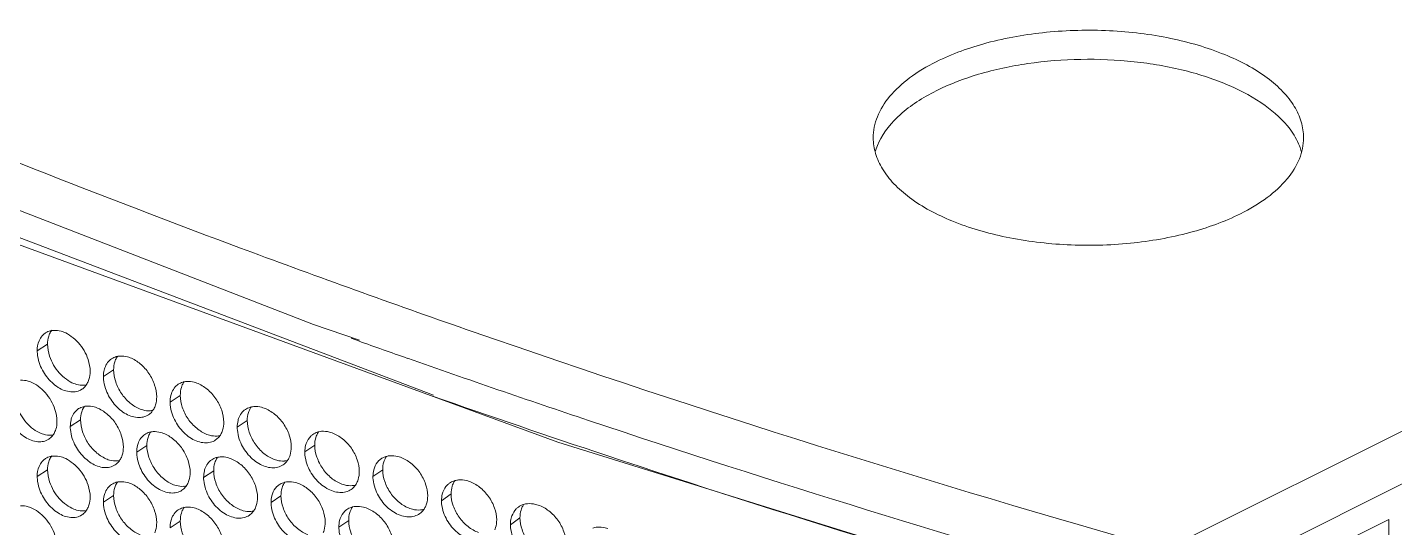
# Model space of a CAD drawing. Header units: millimetres. Extents: x 1177 to 4147, y 93 to 2194.
# Drawn here: x 2631.3 to 2717, y 1001 to 1032.4 of the extents above; entities that cross this region are included whole.
import ezdxf

# ---------------------------------------------------------------- set-up
doc = ezdxf.new("R2010")
doc.units = ezdxf.units.MM
doc.header["$LTSCALE"] = 0.1
doc.layers.get('0').update_dxf_attribs({"lineweight": 13})
doc.layers.add('标注', color=251, linetype='Continuous', lineweight=9)

# ---------------------------------------------------------------- blocks, each defined once
blk = doc.blocks.new('02')
for p, q in [((4511.86, 1055.8), (4553.79, 1039.51)), ((4510.65, 1053.71), (4564.54, 1033.19)), ((4575.65, 1029), (4526.52, 1047.02)), ((4553.79, 1039.51), (4557.91, 1038.11)), ((4557.16, 1038.3), (4557.83, 1038.06)), ((4630, 1019.37), (4662.02, 1035.38)), ((4632.12, 1015.71), (4664.14, 1031.73)), ((4627.35, 1012.91), (4575.65, 1029)), ((4632.12, 1013.12), (4650, 1022.06)), ((4650, 530.15), (4650, 1022.06))]:
    blk.add_line(p, q)
for centre, radius, start, end in [((4609.7, 1053.35), 5.87, 154.9057, 156.4968), ((4609.4, 1053.48), 5.54, 156.4548, 163.1821), ((4906.76, 2013.38), 1035.87, 250.31506, 250.57269)]:
    blk.add_arc(centre, radius, start, end)
for points, knots in [([(4464.26, 1081.96), (4470.9, 1078.69), (4498.43, 1065.61), (4526.65, 1054.02), (4548.28, 1045.99)], [0, 0, 0, 0, 0.242917, 1, 1, 1, 1]), ([(4642.38, 1056.24), (4642.38, 1056.72), (4642.23, 1057.71), (4641.58, 1059.12), (4640.53, 1060.45), (4638.54, 1062.17), (4635.17, 1063.92), (4630.37, 1065.31), (4624.98, 1065.96), (4619.44, 1065.83), (4614.2, 1064.92), (4610.96, 1063.77), (4609.52, 1063.05)], [0, 0, 0, 0, 0.038301, 0.078936, 0.123707, 0.173661, 0.289903, 0.425612, 0.573776, 0.725202, 0.870157, 1, 1, 1, 1]), ([(4641.17, 1057.01), (4640.55, 1057.83), (4638.85, 1059.37), (4635.62, 1061.1), (4631.65, 1062.39), (4627.17, 1063.16), (4622.45, 1063.36), (4617.77, 1062.99), (4613.42, 1062.07), (4610.73, 1061.06), (4609.52, 1060.45)], [0, 0, 0, 0, 0.091429, 0.200482, 0.325482, 0.462021, 0.604187, 0.745387, 0.879215, 1, 1, 1, 1]), ([(4609.52, 1063.05), (4608.68, 1062.63), (4607.17, 1061.74), (4605.34, 1060.08), (4604.16, 1058.23), (4603.88, 1056.88), (4603.88, 1056.24)], [0, 0, 0, 0, 0.302467, 0.565524, 0.793419, 1, 1, 1, 1]), ([(4609.52, 1060.45), (4608.92, 1060.15), (4607.79, 1059.51), (4605.93, 1058.11), (4604.83, 1056.79), (4604.39, 1055.84)], [0, 0, 0, 0, 0.288458, 0.551259, 1, 1, 1, 1]), ([(4642.19, 1054.99), (4642.14, 1055.17), (4641.9, 1055.88), (4641.51, 1056.55), (4641.17, 1057.01)], [0, 0, 0, 0, 0.239053, 1, 1, 1, 1]), ([(4603.88, 1056.24), (4603.88, 1055.77), (4604.03, 1054.78), (4604.68, 1053.37), (4605.73, 1052.04), (4607.72, 1050.32), (4611.09, 1048.56), (4615.89, 1047.18), (4621.28, 1046.53), (4626.82, 1046.66), (4632.06, 1047.57), (4635.3, 1048.72), (4636.74, 1049.44)], [0, 0, 0, 0, 0.038301, 0.078936, 0.123707, 0.173661, 0.289903, 0.425612, 0.573776, 0.725202, 0.870157, 1, 1, 1, 1]), ([(4636.74, 1049.44), (4637.58, 1049.86), (4639.09, 1050.75), (4640.92, 1052.41), (4642.1, 1054.25), (4642.38, 1055.61), (4642.38, 1056.24)], [0, 0, 0, 0, 0.302467, 0.565524, 0.793419, 1, 1, 1, 1]), ([(4548.28, 1045.99), (4554.86, 1043.55), (4581.82, 1033.86), (4609.18, 1025.28), (4630, 1019.37)], [0, 0, 0, 0, 0.244897, 1, 1, 1, 1]), ([(4562.22, 1036.5), (4567.6, 1034.6), (4589.53, 1027.07), (4611.7, 1020.24), (4628.52, 1015.47)], [0, 0, 0, 0, 0.245995, 1, 1, 1, 1]), ([(4564.45, 1033.12), (4569.6, 1031.31), (4590.6, 1024.14), (4611.83, 1017.62), (4627.92, 1013.04)], [0, 0, 0, 0, 0.246202, 1, 1, 1, 1])]:
    blk.add_open_spline(points, degree=3, knots=knots)
at = {"layer": '标注'}
for p, q in [((4530.01, 1037.76), (4529.08, 1037.17)), ((4535.92, 1035.46), (4535, 1034.86)), ((4541.88, 1033.18), (4540.97, 1032.58)), ((4532.96, 1030.98), (4532.04, 1030.39)), ((4547.87, 1030.93), (4546.98, 1030.33)), ((4538.89, 1028.69), (4537.98, 1028.1)), ((4553.91, 1028.71), (4553.03, 1028.11)), ((4530.01, 1026.51), (4529.08, 1025.92)), ((4544.87, 1026.43), (4543.97, 1025.83)), ((4559.99, 1026.52), (4559.12, 1025.91)), ((4535.92, 1024.21), (4535, 1023.61)), ((4550.89, 1024.19), (4550, 1023.59)), ((4566.11, 1024.36), (4565.25, 1023.74)), ((4541.88, 1021.93), (4540.97, 1021.33)), ((4556.95, 1021.99), (4556.07, 1021.38)), ((4572.27, 1022.22), (4571.42, 1021.6))]:
    blk.add_line(p, q, dxfattribs=at)
for centre, radius, start, end in [((4530.65, 1037.29), 1.71, 93.6161, 98.0527), ((4536.59, 1034.97), 1.73, 93.8472, 99.2713), ((4533.16, 1035.79), 1.71, 273.7086, 278.7138), ((4542.57, 1032.68), 1.74, 94.0754, 100.4818), ((4533.61, 1030.5), 1.72, 93.732, 98.663), ((4539.09, 1033.52), 1.72, 273.9384, 279.9366), ((4548.6, 1030.42), 1.76, 94.3009, 101.6849), ((4530.21, 1031.31), 1.7, 273.5926, 278.0992), ((4539.58, 1028.2), 1.74, 93.9617, 99.8775), ((4545.06, 1031.27), 1.74, 274.1654, 281.1515), ((4554.67, 1028.19), 1.78, 94.5239, 102.8809), ((4530.65, 1026.04), 1.71, 93.6161, 98.0527), ((4545.58, 1025.92), 1.75, 94.1885, 101.0843), ((4536.12, 1029.02), 1.71, 273.8238, 279.3262), ((4551.07, 1029.05), 1.75, 274.3898, 282.359), ((4536.59, 1023.72), 1.73, 93.8472, 99.2713), ((4551.63, 1023.68), 1.77, 94.4127, 102.2837), ((4542.07, 1026.76), 1.73, 274.0522, 280.545), ((4533.16, 1024.54), 1.71, 273.7086, 278.7138), ((4542.57, 1021.43), 1.74, 94.0754, 100.4818), ((4548.06, 1024.53), 1.75, 274.2779, 281.7562)]:
    blk.add_arc(centre, radius, start, end, dxfattribs=at)
for points, knots in [([(4529.83, 1038.77), (4529.78, 1038.74), (4529.6, 1038.61), (4529.46, 1038.44), (4529.37, 1038.3)], [0, 0, 0, 0, 0.246085, 1, 1, 1, 1]), ([(4530.41, 1038.98), (4530.36, 1038.98), (4530.15, 1038.94), (4529.96, 1038.86), (4529.83, 1038.77)], [0, 0, 0, 0, 0.256503, 1, 1, 1, 1]), ([(4530.19, 1038.69), (4530.16, 1038.62), (4530.05, 1038.32), (4530.01, 1038), (4530.01, 1037.76)], [0, 0, 0, 0, 0.236699, 1, 1, 1, 1]), ([(4531.45, 1038.84), (4531.37, 1038.87), (4531.08, 1038.97), (4530.77, 1039.01), (4530.54, 1039)], [0, 0, 0, 0, 0.264979, 1, 1, 1, 1]), ([(4533.82, 1035.32), (4533.82, 1035.68), (4533.64, 1036.62), (4533, 1037.71), (4532.17, 1038.47), (4531.69, 1038.75), (4531.45, 1038.84)], [0, 0, 0, 0, 0.242644, 0.632801, 0.82359, 1, 1, 1, 1]), ([(4529.37, 1038.3), (4529.32, 1038.22), (4529.15, 1037.87), (4529.08, 1037.47), (4529.08, 1037.17)], [0, 0, 0, 0, 0.23391, 1, 1, 1, 1]), ([(4530.01, 1037.76), (4530.01, 1037.4), (4530.19, 1036.46), (4530.82, 1035.37), (4531.65, 1034.61), (4532.13, 1034.33), (4532.37, 1034.24)], [0, 0, 0, 0, 0.242946, 0.633213, 0.82381, 1, 1, 1, 1]), ([(4529.08, 1037.17), (4529.08, 1037.09), (4529.1, 1036.73), (4529.18, 1036.37), (4529.26, 1036.11)], [0, 0, 0, 0, 0.239466, 1, 1, 1, 1]), ([(4535.74, 1036.46), (4535.6, 1036.37), (4535.34, 1036.12), (4535.19, 1035.8), (4535.13, 1035.63)], [0, 0, 0, 0, 0.484433, 1, 1, 1, 1]), ([(4536.31, 1036.68), (4536.26, 1036.67), (4536.06, 1036.63), (4535.87, 1036.54), (4535.74, 1036.46)], [0, 0, 0, 0, 0.256076, 1, 1, 1, 1]), ([(4536.1, 1036.38), (4536.07, 1036.31), (4535.96, 1036.02), (4535.92, 1035.7), (4535.92, 1035.46)], [0, 0, 0, 0, 0.236993, 1, 1, 1, 1]), ([(4537.39, 1036.55), (4537.31, 1036.58), (4537.02, 1036.67), (4536.7, 1036.71), (4536.47, 1036.7)], [0, 0, 0, 0, 0.264681, 1, 1, 1, 1]), ([(4539.77, 1033.04), (4539.77, 1033.4), (4539.63, 1034.14), (4539.12, 1035.17), (4538.36, 1036.02), (4537.72, 1036.42), (4537.39, 1036.55)], [0, 0, 0, 0, 0.242103, 0.502254, 0.761298, 1, 1, 1, 1]), ([(4529.26, 1036.11), (4529.41, 1035.65), (4529.76, 1035.01), (4530.39, 1034.31), (4531.07, 1033.77), (4531.86, 1033.46), (4532.61, 1033.5), (4532.93, 1033.63), (4533.07, 1033.72)], [0, 0, 0, 0, 0.283024, 0.423982, 0.55887, 0.796498, 0.901283, 1, 1, 1, 1]), ([(4533.63, 1034.4), (4533.66, 1034.47), (4533.77, 1034.76), (4533.82, 1035.08), (4533.82, 1035.32)], [0, 0, 0, 0, 0.236936, 1, 1, 1, 1]), ([(4535.13, 1035.63), (4535.11, 1035.57), (4535.03, 1035.32), (4535, 1035.06), (4535, 1034.86)], [0, 0, 0, 0, 0.239208, 1, 1, 1, 1]), ([(4535.92, 1035.46), (4535.92, 1035.1), (4536.07, 1034.35), (4536.57, 1033.32), (4537.33, 1032.48), (4537.97, 1032.07), (4538.3, 1031.95)], [0, 0, 0, 0, 0.242407, 0.502714, 0.761597, 1, 1, 1, 1]), ([(4528.49, 1034.38), (4528.42, 1034.41), (4528.13, 1034.51), (4527.82, 1034.55), (4527.59, 1034.53)], [0, 0, 0, 0, 0.265131, 1, 1, 1, 1]), ([(4530.85, 1030.85), (4530.85, 1031.21), (4530.68, 1032.15), (4530.04, 1033.24), (4529.21, 1034.01), (4528.74, 1034.28), (4528.49, 1034.38)], [0, 0, 0, 0, 0.242804, 0.633144, 0.823843, 1, 1, 1, 1]), ([(4532.37, 1034.24), (4532.45, 1034.21), (4532.74, 1034.11), (4533.05, 1034.07), (4533.27, 1034.09)], [0, 0, 0, 0, 0.264749, 1, 1, 1, 1]), ([(4533.07, 1033.72), (4533.18, 1033.79), (4533.32, 1033.91), (4533.43, 1034.05), (4533.45, 1034.09)], [0, 0, 0, 0, 0.745243, 1, 1, 1, 1]), ([(4535, 1034.86), (4535, 1034.78), (4535.02, 1034.42), (4535.1, 1034.06), (4535.19, 1033.8)], [0, 0, 0, 0, 0.239546, 1, 1, 1, 1]), ([(4535.19, 1033.8), (4535.34, 1033.35), (4535.68, 1032.7), (4536.33, 1032), (4537.02, 1031.47), (4537.81, 1031.16), (4538.57, 1031.21), (4538.89, 1031.35), (4539.04, 1031.44)], [0, 0, 0, 0, 0.282242, 0.422968, 0.557759, 0.795664, 0.900828, 1, 1, 1, 1]), ([(4541.7, 1034.18), (4541.56, 1034.09), (4541.31, 1033.84), (4541.15, 1033.52), (4541.09, 1033.35)], [0, 0, 0, 0, 0.485181, 1, 1, 1, 1]), ([(4542.26, 1034.4), (4542.21, 1034.39), (4542.01, 1034.34), (4541.83, 1034.26), (4541.7, 1034.18)], [0, 0, 0, 0, 0.255672, 1, 1, 1, 1]), ([(4542.06, 1034.11), (4542.03, 1034.04), (4541.92, 1033.74), (4541.88, 1033.42), (4541.88, 1033.18)], [0, 0, 0, 0, 0.237286, 1, 1, 1, 1]), ([(4543.37, 1034.28), (4543.29, 1034.31), (4542.99, 1034.4), (4542.68, 1034.44), (4542.45, 1034.42)], [0, 0, 0, 0, 0.264388, 1, 1, 1, 1]), ([(4545.77, 1030.78), (4545.77, 1031.14), (4545.63, 1031.89), (4545.11, 1032.91), (4544.34, 1033.75), (4543.7, 1034.15), (4543.37, 1034.28)], [0, 0, 0, 0, 0.241786, 0.501627, 0.760712, 1, 1, 1, 1]), ([(4527.07, 1033.3), (4527.07, 1032.94), (4527.25, 1032), (4527.88, 1030.91), (4528.7, 1030.14), (4529.18, 1029.87), (4529.42, 1029.77)], [0, 0, 0, 0, 0.243106, 0.633556, 0.824063, 1, 1, 1, 1]), ([(4539.59, 1032.11), (4539.62, 1032.18), (4539.73, 1032.48), (4539.77, 1032.8), (4539.77, 1033.04)], [0, 0, 0, 0, 0.23723, 1, 1, 1, 1]), ([(4541.09, 1033.35), (4541.07, 1033.29), (4541, 1033.04), (4540.97, 1032.78), (4540.97, 1032.58)], [0, 0, 0, 0, 0.239402, 1, 1, 1, 1]), ([(4540.97, 1032.58), (4540.97, 1032.5), (4540.99, 1032.14), (4541.07, 1031.78), (4541.15, 1031.52)], [0, 0, 0, 0, 0.239627, 1, 1, 1, 1]), ([(4541.88, 1033.18), (4541.88, 1032.82), (4542.02, 1032.07), (4542.53, 1031.05), (4543.3, 1030.21), (4543.94, 1029.81), (4544.27, 1029.68)], [0, 0, 0, 0, 0.24209, 0.502088, 0.761013, 1, 1, 1, 1]), ([(4526.32, 1031.65), (4526.47, 1031.19), (4526.81, 1030.55), (4527.44, 1029.85), (4528.12, 1029.31), (4528.9, 1029), (4529.65, 1029.03), (4529.97, 1029.16), (4530.11, 1029.25)], [0, 0, 0, 0, 0.283418, 0.424493, 0.559431, 0.79692, 0.901513, 1, 1, 1, 1]), ([(4532.78, 1031.99), (4532.64, 1031.9), (4532.38, 1031.65), (4532.22, 1031.33), (4532.16, 1031.16)], [0, 0, 0, 0, 0.484049, 1, 1, 1, 1]), ([(4533.36, 1032.2), (4533.3, 1032.19), (4533.1, 1032.15), (4532.91, 1032.07), (4532.78, 1031.99)], [0, 0, 0, 0, 0.256287, 1, 1, 1, 1]), ([(4533.14, 1031.91), (4533.11, 1031.84), (4533, 1031.54), (4532.96, 1031.22), (4532.96, 1030.98)], [0, 0, 0, 0, 0.236846, 1, 1, 1, 1]), ([(4534.41, 1032.07), (4534.33, 1032.1), (4534.04, 1032.19), (4533.73, 1032.23), (4533.5, 1032.22)], [0, 0, 0, 0, 0.264829, 1, 1, 1, 1]), ([(4536.79, 1028.55), (4536.79, 1028.91), (4536.64, 1029.66), (4536.14, 1030.69), (4535.38, 1031.53), (4534.74, 1031.94), (4534.41, 1032.07)], [0, 0, 0, 0, 0.242263, 0.502569, 0.761592, 1, 1, 1, 1]), ([(4538.3, 1031.95), (4538.37, 1031.92), (4538.67, 1031.82), (4538.98, 1031.78), (4539.21, 1031.8)], [0, 0, 0, 0, 0.264454, 1, 1, 1, 1]), ([(4539.04, 1031.44), (4539.15, 1031.51), (4539.28, 1031.63), (4539.39, 1031.77), (4539.41, 1031.81)], [0, 0, 0, 0, 0.745335, 1, 1, 1, 1]), ([(4541.15, 1031.52), (4541.31, 1031.07), (4541.66, 1030.42), (4542.31, 1029.72), (4543.01, 1029.19), (4543.81, 1028.89), (4544.57, 1028.95), (4544.9, 1029.09), (4545.04, 1029.19)], [0, 0, 0, 0, 0.281468, 0.421967, 0.556662, 0.794843, 0.900382, 1, 1, 1, 1]), ([(4547.71, 1031.92), (4547.57, 1031.83), (4547.32, 1031.58), (4547.16, 1031.27), (4547.1, 1031.1)], [0, 0, 0, 0, 0.485902, 1, 1, 1, 1]), ([(4548.24, 1032.14), (4548.2, 1032.13), (4548.01, 1032.09), (4547.83, 1032), (4547.71, 1031.92)], [0, 0, 0, 0, 0.255291, 1, 1, 1, 1]), ([(4548.06, 1031.85), (4548.02, 1031.78), (4547.91, 1031.49), (4547.87, 1031.17), (4547.87, 1030.93)], [0, 0, 0, 0, 0.23765, 1, 1, 1, 1]), ([(4549.39, 1032.04), (4549.31, 1032.06), (4549.02, 1032.16), (4548.7, 1032.19), (4548.47, 1032.18)], [0, 0, 0, 0, 0.264101, 1, 1, 1, 1]), ([(4551.81, 1028.55), (4551.81, 1028.91), (4551.67, 1029.66), (4551.15, 1030.68), (4550.37, 1031.52), (4549.73, 1031.91), (4549.39, 1032.04)], [0, 0, 0, 0, 0.241473, 0.501006, 0.760131, 1, 1, 1, 1]), ([(4530.67, 1029.93), (4530.7, 1030), (4530.81, 1030.29), (4530.85, 1030.61), (4530.85, 1030.85)], [0, 0, 0, 0, 0.236789, 1, 1, 1, 1]), ([(4532.16, 1031.16), (4532.14, 1031.1), (4532.07, 1030.85), (4532.04, 1030.59), (4532.04, 1030.39)], [0, 0, 0, 0, 0.239111, 1, 1, 1, 1]), ([(4532.04, 1030.39), (4532.04, 1030.3), (4532.06, 1029.94), (4532.13, 1029.59), (4532.22, 1029.33)], [0, 0, 0, 0, 0.239506, 1, 1, 1, 1]), ([(4532.96, 1030.98), (4532.96, 1030.62), (4533.1, 1029.87), (4533.61, 1028.85), (4534.36, 1028), (4535, 1027.59), (4535.33, 1027.46)], [0, 0, 0, 0, 0.242567, 0.503029, 0.761892, 1, 1, 1, 1]), ([(4545.59, 1029.86), (4545.62, 1029.92), (4545.73, 1030.22), (4545.77, 1030.54), (4545.77, 1030.78)], [0, 0, 0, 0, 0.237534, 1, 1, 1, 1]), ([(4547.1, 1031.1), (4547.08, 1031.04), (4547.01, 1030.79), (4546.98, 1030.53), (4546.98, 1030.33)], [0, 0, 0, 0, 0.2396, 1, 1, 1, 1]), ([(4546.98, 1030.33), (4546.98, 1030.24), (4547, 1029.88), (4547.08, 1029.53), (4547.16, 1029.27)], [0, 0, 0, 0, 0.23971, 1, 1, 1, 1]), ([(4547.87, 1030.93), (4547.87, 1030.57), (4548.02, 1029.83), (4548.53, 1028.8), (4549.3, 1027.96), (4549.95, 1027.57), (4550.28, 1027.44)], [0, 0, 0, 0, 0.241777, 0.501467, 0.760433, 1, 1, 1, 1]), ([(4529.42, 1029.77), (4529.5, 1029.74), (4529.79, 1029.64), (4530.1, 1029.6), (4530.32, 1029.62)], [0, 0, 0, 0, 0.264899, 1, 1, 1, 1]), ([(4530.11, 1029.25), (4530.22, 1029.32), (4530.35, 1029.44), (4530.46, 1029.57), (4530.49, 1029.61)], [0, 0, 0, 0, 0.745196, 1, 1, 1, 1]), ([(4532.22, 1029.33), (4532.37, 1028.87), (4532.71, 1028.22), (4533.36, 1027.53), (4534.04, 1026.99), (4534.83, 1026.68), (4535.58, 1026.73), (4535.91, 1026.86), (4536.05, 1026.95)], [0, 0, 0, 0, 0.282632, 0.423473, 0.558313, 0.796079, 0.901055, 1, 1, 1, 1]), ([(4538.1, 1028.86), (4538.08, 1028.8), (4538.01, 1028.55), (4537.98, 1028.29), (4537.98, 1028.1)], [0, 0, 0, 0, 0.239305, 1, 1, 1, 1]), ([(4538.72, 1029.69), (4538.58, 1029.6), (4538.32, 1029.35), (4538.16, 1029.03), (4538.1, 1028.86)], [0, 0, 0, 0, 0.48481, 1, 1, 1, 1]), ([(4539.28, 1029.91), (4539.23, 1029.9), (4539.03, 1029.86), (4538.84, 1029.77), (4538.72, 1029.69)], [0, 0, 0, 0, 0.255872, 1, 1, 1, 1]), ([(4539.08, 1029.62), (4539.05, 1029.55), (4538.94, 1029.25), (4538.89, 1028.93), (4538.89, 1028.69)], [0, 0, 0, 0, 0.237139, 1, 1, 1, 1]), ([(4540.37, 1029.78), (4540.29, 1029.81), (4540, 1029.91), (4539.68, 1029.95), (4539.46, 1029.93)], [0, 0, 0, 0, 0.264534, 1, 1, 1, 1]), ([(4542.77, 1026.28), (4542.77, 1026.64), (4542.62, 1027.39), (4542.11, 1028.41), (4541.34, 1029.25), (4540.7, 1029.66), (4540.37, 1029.78)], [0, 0, 0, 0, 0.241944, 0.50194, 0.761004, 1, 1, 1, 1]), ([(4544.27, 1029.68), (4544.35, 1029.65), (4544.64, 1029.56), (4544.96, 1029.52), (4545.18, 1029.54)], [0, 0, 0, 0, 0.264165, 1, 1, 1, 1]), ([(4545.04, 1029.19), (4545.15, 1029.26), (4545.28, 1029.38), (4545.39, 1029.52), (4545.42, 1029.56)], [0, 0, 0, 0, 0.745425, 1, 1, 1, 1]), ([(4547.16, 1029.27), (4547.32, 1028.81), (4547.67, 1028.16), (4548.33, 1027.47), (4549.04, 1026.94), (4549.85, 1026.65), (4550.61, 1026.72), (4550.94, 1026.86), (4551.09, 1026.96)], [0, 0, 0, 0, 0.280702, 0.420977, 0.555579, 0.794035, 0.899943, 1, 1, 1, 1]), ([(4553.15, 1028.88), (4553.13, 1028.82), (4553.06, 1028.57), (4553.03, 1028.31), (4553.03, 1028.11)], [0, 0, 0, 0, 0.2398, 1, 1, 1, 1]), ([(4553.75, 1029.69), (4553.68, 1029.65), (4553.42, 1029.43), (4553.24, 1029.12), (4553.15, 1028.88)], [0, 0, 0, 0, 0.242946, 1, 1, 1, 1]), ([(4554.27, 1029.92), (4554.23, 1029.91), (4554.04, 1029.86), (4553.87, 1029.77), (4553.75, 1029.69)], [0, 0, 0, 0, 0.254929, 1, 1, 1, 1]), ([(4554.09, 1029.63), (4554.06, 1029.56), (4553.95, 1029.27), (4553.91, 1028.95), (4553.91, 1028.71)], [0, 0, 0, 0, 0.238023, 1, 1, 1, 1]), ([(4555.46, 1029.82), (4555.38, 1029.85), (4555.08, 1029.94), (4554.76, 1029.98), (4554.53, 1029.96)], [0, 0, 0, 0, 0.26382, 1, 1, 1, 1]), ([(4557.9, 1026.35), (4557.9, 1026.71), (4557.75, 1027.45), (4557.23, 1028.47), (4556.45, 1029.31), (4555.8, 1029.7), (4555.46, 1029.82)], [0, 0, 0, 0, 0.241164, 0.500391, 0.759555, 1, 1, 1, 1]), ([(4530.41, 1027.73), (4530.36, 1027.73), (4530.15, 1027.69), (4529.96, 1027.61), (4529.83, 1027.52)], [0, 0, 0, 0, 0.256503, 1, 1, 1, 1]), ([(4531.45, 1027.59), (4531.37, 1027.62), (4531.08, 1027.72), (4530.77, 1027.76), (4530.54, 1027.75)], [0, 0, 0, 0, 0.264979, 1, 1, 1, 1]), ([(4536.61, 1027.63), (4536.64, 1027.7), (4536.75, 1027.99), (4536.79, 1028.31), (4536.79, 1028.55)], [0, 0, 0, 0, 0.237083, 1, 1, 1, 1]), ([(4537.98, 1028.1), (4537.98, 1028.01), (4538, 1027.65), (4538.08, 1027.29), (4538.17, 1027.03)], [0, 0, 0, 0, 0.239586, 1, 1, 1, 1]), ([(4538.89, 1028.69), (4538.89, 1028.33), (4539.04, 1027.58), (4539.55, 1026.56), (4540.31, 1025.71), (4540.95, 1025.31), (4541.28, 1025.18)], [0, 0, 0, 0, 0.242248, 0.5024, 0.761305, 1, 1, 1, 1]), ([(4545.25, 1027.64), (4545.2, 1027.63), (4545, 1027.59), (4544.82, 1027.5), (4544.7, 1027.42)], [0, 0, 0, 0, 0.255479, 1, 1, 1, 1]), ([(4546.37, 1027.53), (4546.3, 1027.56), (4546, 1027.65), (4545.68, 1027.69), (4545.45, 1027.67)], [0, 0, 0, 0, 0.264244, 1, 1, 1, 1]), ([(4551.63, 1027.63), (4551.66, 1027.7), (4551.77, 1027.99), (4551.81, 1028.31), (4551.81, 1028.55)], [0, 0, 0, 0, 0.237909, 1, 1, 1, 1]), ([(4553.03, 1028.11), (4553.03, 1028.02), (4553.04, 1027.66), (4553.13, 1027.3), (4553.21, 1027.04)], [0, 0, 0, 0, 0.239793, 1, 1, 1, 1]), ([(4553.91, 1028.71), (4553.91, 1028.35), (4554.06, 1027.61), (4554.58, 1026.59), (4555.35, 1025.75), (4556, 1025.36), (4556.34, 1025.23)], [0, 0, 0, 0, 0.241468, 0.500853, 0.759857, 1, 1, 1, 1]), ([(4560.34, 1027.72), (4560.3, 1027.71), (4560.12, 1027.66), (4559.95, 1027.57), (4559.84, 1027.49)], [0, 0, 0, 0, 0.254587, 1, 1, 1, 1]), ([(4561.57, 1027.64), (4561.49, 1027.67), (4561.19, 1027.76), (4560.86, 1027.79), (4560.63, 1027.77)], [0, 0, 0, 0, 0.263544, 1, 1, 1, 1]), ([(4564.02, 1024.17), (4564.02, 1024.53), (4563.87, 1025.28), (4563.35, 1026.3), (4562.56, 1027.13), (4561.91, 1027.52), (4561.57, 1027.64)], [0, 0, 0, 0, 0.240859, 0.499781, 0.758983, 1, 1, 1, 1]), ([(4529.37, 1027.05), (4529.32, 1026.97), (4529.15, 1026.62), (4529.08, 1026.22), (4529.08, 1025.92)], [0, 0, 0, 0, 0.23391, 1, 1, 1, 1]), ([(4529.83, 1027.52), (4529.78, 1027.49), (4529.6, 1027.36), (4529.46, 1027.19), (4529.37, 1027.05)], [0, 0, 0, 0, 0.246085, 1, 1, 1, 1]), ([(4530.19, 1027.44), (4530.16, 1027.37), (4530.05, 1027.07), (4530.01, 1026.75), (4530.01, 1026.51)], [0, 0, 0, 0, 0.236699, 1, 1, 1, 1]), ([(4530.01, 1026.51), (4530.01, 1026.15), (4530.19, 1025.21), (4530.82, 1024.12), (4531.65, 1023.36), (4532.13, 1023.08), (4532.37, 1022.99)], [0, 0, 0, 0, 0.242946, 0.633213, 0.82381, 1, 1, 1, 1]), ([(4533.82, 1024.07), (4533.82, 1024.43), (4533.64, 1025.37), (4533, 1026.46), (4532.17, 1027.22), (4531.69, 1027.5), (4531.45, 1027.59)], [0, 0, 0, 0, 0.242644, 0.632801, 0.82359, 1, 1, 1, 1]), ([(4535.33, 1027.46), (4535.4, 1027.43), (4535.7, 1027.34), (4536.01, 1027.3), (4536.23, 1027.31)], [0, 0, 0, 0, 0.264601, 1, 1, 1, 1]), ([(4536.05, 1026.95), (4536.16, 1027.03), (4536.29, 1027.14), (4536.4, 1027.28), (4536.43, 1027.32)], [0, 0, 0, 0, 0.74529, 1, 1, 1, 1]), ([(4538.17, 1027.03), (4538.32, 1026.58), (4538.67, 1025.93), (4539.31, 1025.23), (4540.01, 1024.7), (4540.8, 1024.4), (4541.56, 1024.45), (4541.89, 1024.59), (4542.03, 1024.68)], [0, 0, 0, 0, 0.281854, 0.422466, 0.557209, 0.795252, 0.900604, 1, 1, 1, 1]), ([(4544.09, 1026.6), (4544.07, 1026.54), (4544, 1026.29), (4543.97, 1026.03), (4543.97, 1025.83)], [0, 0, 0, 0, 0.239501, 1, 1, 1, 1]), ([(4544.7, 1027.42), (4544.56, 1027.33), (4544.31, 1027.08), (4544.15, 1026.77), (4544.09, 1026.6)], [0, 0, 0, 0, 0.485545, 1, 1, 1, 1]), ([(4545.05, 1027.35), (4545.02, 1027.28), (4544.91, 1026.99), (4544.87, 1026.67), (4544.87, 1026.43)], [0, 0, 0, 0, 0.237462, 1, 1, 1, 1]), ([(4544.87, 1026.43), (4544.87, 1026.07), (4545.01, 1025.32), (4545.53, 1024.3), (4546.29, 1023.46), (4546.94, 1023.06), (4547.27, 1022.93)], [0, 0, 0, 0, 0.241933, 0.501777, 0.760722, 1, 1, 1, 1]), ([(4548.79, 1024.04), (4548.79, 1024.39), (4548.64, 1025.14), (4548.12, 1026.16), (4547.35, 1027), (4546.71, 1027.4), (4546.37, 1027.53)], [0, 0, 0, 0, 0.241629, 0.501316, 0.760421, 1, 1, 1, 1]), ([(4550.28, 1027.44), (4550.36, 1027.41), (4550.66, 1027.32), (4550.98, 1027.29), (4551.2, 1027.3)], [0, 0, 0, 0, 0.263881, 1, 1, 1, 1]), ([(4551.09, 1026.96), (4551.2, 1027.04), (4551.33, 1027.16), (4551.44, 1027.3), (4551.47, 1027.34)], [0, 0, 0, 0, 0.745511, 1, 1, 1, 1]), ([(4553.21, 1027.04), (4553.37, 1026.59), (4553.73, 1025.94), (4554.4, 1025.25), (4555.11, 1024.73), (4555.93, 1024.44), (4556.7, 1024.51), (4557.03, 1024.66), (4557.18, 1024.76)], [0, 0, 0, 0, 0.279944, 0.419999, 0.55451, 0.793241, 0.899512, 1, 1, 1, 1]), ([(4559.25, 1026.69), (4559.23, 1026.63), (4559.15, 1026.37), (4559.12, 1026.11), (4559.12, 1025.91)], [0, 0, 0, 0, 0.240003, 1, 1, 1, 1]), ([(4559.84, 1027.49), (4559.77, 1027.45), (4559.51, 1027.23), (4559.33, 1026.93), (4559.25, 1026.69)], [0, 0, 0, 0, 0.243319, 1, 1, 1, 1]), ([(4560.17, 1027.43), (4560.14, 1027.36), (4560.03, 1027.07), (4559.99, 1026.76), (4559.99, 1026.52)], [0, 0, 0, 0, 0.238392, 1, 1, 1, 1]), ([(4559.99, 1026.52), (4559.99, 1026.16), (4560.14, 1025.42), (4560.66, 1024.4), (4561.44, 1023.56), (4562.1, 1023.17), (4562.43, 1023.05)], [0, 0, 0, 0, 0.241162, 0.500244, 0.759286, 1, 1, 1, 1]), ([(4529.08, 1025.92), (4529.08, 1025.84), (4529.1, 1025.48), (4529.18, 1025.12), (4529.26, 1024.86)], [0, 0, 0, 0, 0.239466, 1, 1, 1, 1]), ([(4535.74, 1025.21), (4535.6, 1025.12), (4535.34, 1024.87), (4535.19, 1024.55), (4535.13, 1024.38)], [0, 0, 0, 0, 0.484433, 1, 1, 1, 1]), ([(4536.31, 1025.43), (4536.26, 1025.42), (4536.06, 1025.38), (4535.87, 1025.29), (4535.74, 1025.21)], [0, 0, 0, 0, 0.256076, 1, 1, 1, 1]), ([(4537.39, 1025.3), (4537.31, 1025.33), (4537.02, 1025.42), (4536.7, 1025.46), (4536.47, 1025.45)], [0, 0, 0, 0, 0.264681, 1, 1, 1, 1]), ([(4539.77, 1021.79), (4539.77, 1022.15), (4539.63, 1022.89), (4539.12, 1023.92), (4538.36, 1024.77), (4537.72, 1025.17), (4537.39, 1025.3)], [0, 0, 0, 0, 0.242103, 0.502254, 0.761298, 1, 1, 1, 1]), ([(4541.28, 1025.18), (4541.35, 1025.16), (4541.65, 1025.06), (4541.96, 1025.02), (4542.19, 1025.04)], [0, 0, 0, 0, 0.264309, 1, 1, 1, 1]), ([(4542.58, 1025.36), (4542.61, 1025.42), (4542.72, 1025.72), (4542.77, 1026.04), (4542.77, 1026.28)], [0, 0, 0, 0, 0.237376, 1, 1, 1, 1]), ([(4543.97, 1025.83), (4543.97, 1025.74), (4543.99, 1025.38), (4544.07, 1025.03), (4544.15, 1024.77)], [0, 0, 0, 0, 0.239668, 1, 1, 1, 1]), ([(4550.72, 1025.18), (4550.66, 1025.13), (4550.39, 1024.91), (4550.21, 1024.61), (4550.12, 1024.36)], [0, 0, 0, 0, 0.242752, 1, 1, 1, 1]), ([(4551.25, 1025.4), (4551.21, 1025.39), (4551.02, 1025.34), (4550.84, 1025.26), (4550.72, 1025.18)], [0, 0, 0, 0, 0.255107, 1, 1, 1, 1]), ([(4552.42, 1025.3), (4552.34, 1025.33), (4552.04, 1025.42), (4551.72, 1025.46), (4551.49, 1025.44)], [0, 0, 0, 0, 0.26396, 1, 1, 1, 1]), ([(4554.85, 1021.82), (4554.85, 1022.18), (4554.7, 1022.93), (4554.18, 1023.95), (4553.4, 1024.78), (4552.76, 1025.18), (4552.42, 1025.3)], [0, 0, 0, 0, 0.241318, 0.500698, 0.759842, 1, 1, 1, 1]), ([(4556.34, 1025.23), (4556.42, 1025.21), (4556.72, 1025.11), (4557.04, 1025.08), (4557.27, 1025.1)], [0, 0, 0, 0, 0.263604, 1, 1, 1, 1]), ([(4557.18, 1024.76), (4557.29, 1024.84), (4557.42, 1024.97), (4557.53, 1025.11), (4557.56, 1025.15)], [0, 0, 0, 0, 0.745595, 1, 1, 1, 1]), ([(4557.72, 1025.44), (4557.75, 1025.5), (4557.85, 1025.8), (4557.9, 1026.11), (4557.9, 1026.35)], [0, 0, 0, 0, 0.23828, 1, 1, 1, 1]), ([(4559.12, 1025.91), (4559.12, 1025.82), (4559.14, 1025.46), (4559.22, 1025.11), (4559.31, 1024.85)], [0, 0, 0, 0, 0.239878, 1, 1, 1, 1]), ([(4565.96, 1025.32), (4565.9, 1025.27), (4565.64, 1025.06), (4565.47, 1024.76), (4565.38, 1024.52)], [0, 0, 0, 0, 0.243679, 1, 1, 1, 1]), ([(4566.45, 1025.55), (4566.41, 1025.54), (4566.24, 1025.49), (4566.07, 1025.4), (4565.96, 1025.32)], [0, 0, 0, 0, 0.254263, 1, 1, 1, 1]), ([(4566.29, 1025.26), (4566.26, 1025.19), (4566.15, 1024.9), (4566.11, 1024.59), (4566.11, 1024.36)], [0, 0, 0, 0, 0.238756, 1, 1, 1, 1]), ([(4567.72, 1025.48), (4567.64, 1025.51), (4567.33, 1025.6), (4567.01, 1025.63), (4566.77, 1025.61)], [0, 0, 0, 0, 0.263274, 1, 1, 1, 1]), ([(4570.19, 1022.03), (4570.19, 1022.39), (4570.04, 1023.13), (4569.51, 1024.15), (4568.71, 1024.98), (4568.06, 1025.36), (4567.72, 1025.48)], [0, 0, 0, 0, 0.240558, 0.499178, 0.758416, 1, 1, 1, 1]), ([(4529.26, 1024.86), (4529.41, 1024.4), (4529.76, 1023.76), (4530.39, 1023.06), (4531.07, 1022.52), (4531.86, 1022.21), (4532.61, 1022.25), (4532.93, 1022.38), (4533.07, 1022.47)], [0, 0, 0, 0, 0.283024, 0.423982, 0.55887, 0.796498, 0.901283, 1, 1, 1, 1]), ([(4533.63, 1023.15), (4533.66, 1023.22), (4533.77, 1023.51), (4533.82, 1023.83), (4533.82, 1024.07)], [0, 0, 0, 0, 0.236936, 1, 1, 1, 1]), ([(4535.13, 1024.38), (4535.11, 1024.32), (4535.03, 1024.07), (4535, 1023.81), (4535, 1023.61)], [0, 0, 0, 0, 0.239208, 1, 1, 1, 1]), ([(4536.1, 1025.13), (4536.07, 1025.06), (4535.96, 1024.77), (4535.92, 1024.45), (4535.92, 1024.21)], [0, 0, 0, 0, 0.236993, 1, 1, 1, 1]), ([(4535.92, 1024.21), (4535.92, 1023.85), (4536.07, 1023.1), (4536.57, 1022.07), (4537.33, 1021.23), (4537.97, 1020.82), (4538.3, 1020.7)], [0, 0, 0, 0, 0.242407, 0.502714, 0.761597, 1, 1, 1, 1]), ([(4542.03, 1024.68), (4542.14, 1024.76), (4542.28, 1024.88), (4542.39, 1025.02), (4542.41, 1025.06)], [0, 0, 0, 0, 0.74538, 1, 1, 1, 1]), ([(4544.15, 1024.77), (4544.31, 1024.31), (4544.66, 1023.66), (4545.31, 1022.97), (4546.02, 1022.44), (4546.82, 1022.14), (4547.59, 1022.21), (4547.92, 1022.35), (4548.06, 1022.44)], [0, 0, 0, 0, 0.281084, 0.421471, 0.556119, 0.794437, 0.900161, 1, 1, 1, 1]), ([(4548.6, 1023.11), (4548.63, 1023.18), (4548.74, 1023.48), (4548.79, 1023.8), (4548.79, 1024.04)], [0, 0, 0, 0, 0.237722, 1, 1, 1, 1]), ([(4550.12, 1024.36), (4550.1, 1024.3), (4550.03, 1024.05), (4550, 1023.79), (4550, 1023.59)], [0, 0, 0, 0, 0.2397, 1, 1, 1, 1]), ([(4551.07, 1025.11), (4551.04, 1025.04), (4550.93, 1024.75), (4550.89, 1024.43), (4550.89, 1024.19)], [0, 0, 0, 0, 0.237837, 1, 1, 1, 1]), ([(4550.89, 1024.19), (4550.89, 1023.83), (4551.03, 1023.09), (4551.55, 1022.07), (4552.32, 1021.23), (4552.97, 1020.83), (4553.3, 1020.71)], [0, 0, 0, 0, 0.241622, 0.501159, 0.760144, 1, 1, 1, 1]), ([(4559.31, 1024.85), (4559.46, 1024.39), (4559.83, 1023.74), (4560.5, 1023.05), (4561.07, 1022.65), (4561.67, 1022.38), (4562.27, 1022.28), (4562.83, 1022.34), (4563.16, 1022.49), (4563.31, 1022.59)], [0, 0, 0, 0, 0.278686, 0.418268, 0.552446, 0.677694, 0.792838, 0.899272, 1, 1, 1, 1]), ([(4563.84, 1023.27), (4563.87, 1023.34), (4563.98, 1023.63), (4564.02, 1023.94), (4564.02, 1024.17)], [0, 0, 0, 0, 0.238646, 1, 1, 1, 1]), ([(4565.38, 1024.52), (4565.36, 1024.46), (4565.28, 1024.21), (4565.25, 1023.94), (4565.25, 1023.74)], [0, 0, 0, 0, 0.240208, 1, 1, 1, 1]), ([(4566.11, 1024.36), (4566.11, 1024), (4566.26, 1023.25), (4566.79, 1022.24), (4567.57, 1021.41), (4568.23, 1021.02), (4568.57, 1020.9)], [0, 0, 0, 0, 0.240862, 0.49964, 0.75872, 1, 1, 1, 1]), ([(4528.49, 1023.13), (4528.42, 1023.16), (4528.13, 1023.26), (4527.82, 1023.3), (4527.59, 1023.28)], [0, 0, 0, 0, 0.265131, 1, 1, 1, 1]), ([(4530.85, 1019.6), (4530.85, 1019.96), (4530.68, 1020.9), (4530.04, 1021.99), (4529.21, 1022.76), (4528.74, 1023.03), (4528.49, 1023.13)], [0, 0, 0, 0, 0.242804, 0.633144, 0.823843, 1, 1, 1, 1]), ([(4532.37, 1022.99), (4532.45, 1022.96), (4532.74, 1022.86), (4533.05, 1022.82), (4533.27, 1022.84)], [0, 0, 0, 0, 0.264749, 1, 1, 1, 1]), ([(4533.07, 1022.47), (4533.18, 1022.54), (4533.32, 1022.66), (4533.43, 1022.8), (4533.45, 1022.84)], [0, 0, 0, 0, 0.745243, 1, 1, 1, 1]), ([(4535, 1023.61), (4535, 1023.53), (4535.02, 1023.17), (4535.1, 1022.81), (4535.19, 1022.55)], [0, 0, 0, 0, 0.239546, 1, 1, 1, 1]), ([(4541.7, 1022.93), (4541.56, 1022.84), (4541.31, 1022.59), (4541.15, 1022.27), (4541.09, 1022.1)], [0, 0, 0, 0, 0.485181, 1, 1, 1, 1]), ([(4542.26, 1023.15), (4542.21, 1023.14), (4542.01, 1023.09), (4541.83, 1023.01), (4541.7, 1022.93)], [0, 0, 0, 0, 0.255672, 1, 1, 1, 1]), ([(4542.06, 1022.86), (4542.03, 1022.79), (4541.92, 1022.49), (4541.88, 1022.17), (4541.88, 1021.93)], [0, 0, 0, 0, 0.237286, 1, 1, 1, 1]), ([(4543.37, 1023.03), (4543.29, 1023.06), (4542.99, 1023.15), (4542.68, 1023.19), (4542.45, 1023.17)], [0, 0, 0, 0, 0.264388, 1, 1, 1, 1]), ([(4545.77, 1019.53), (4545.77, 1019.89), (4545.63, 1020.64), (4545.11, 1021.66), (4544.34, 1022.5), (4543.7, 1022.9), (4543.37, 1023.03)], [0, 0, 0, 0, 0.241786, 0.501627, 0.760712, 1, 1, 1, 1]), ([(4547.27, 1022.93), (4547.35, 1022.9), (4547.64, 1022.81), (4547.96, 1022.77), (4548.19, 1022.79)], [0, 0, 0, 0, 0.264022, 1, 1, 1, 1]), ([(4548.06, 1022.44), (4548.17, 1022.52), (4548.3, 1022.64), (4548.41, 1022.78), (4548.44, 1022.82)], [0, 0, 0, 0, 0.745468, 1, 1, 1, 1]), ([(4550, 1023.59), (4550, 1023.5), (4550.01, 1023.14), (4550.1, 1022.79), (4550.18, 1022.53)], [0, 0, 0, 0, 0.239751, 1, 1, 1, 1]), ([(4556.79, 1022.97), (4556.72, 1022.92), (4556.46, 1022.7), (4556.28, 1022.4), (4556.19, 1022.15)], [0, 0, 0, 0, 0.243134, 1, 1, 1, 1]), ([(4557.3, 1023.19), (4557.26, 1023.18), (4557.08, 1023.13), (4556.9, 1023.04), (4556.79, 1022.97)], [0, 0, 0, 0, 0.254756, 1, 1, 1, 1]), ([(4557.13, 1022.9), (4557.1, 1022.83), (4556.99, 1022.54), (4556.95, 1022.22), (4556.95, 1021.99)], [0, 0, 0, 0, 0.238208, 1, 1, 1, 1]), ([(4558.51, 1023.1), (4558.43, 1023.13), (4558.13, 1023.22), (4557.81, 1023.25), (4557.57, 1023.24)], [0, 0, 0, 0, 0.263682, 1, 1, 1, 1]), ([(4560.95, 1019.63), (4560.95, 1019.99), (4560.81, 1020.74), (4560.28, 1021.76), (4559.5, 1022.59), (4558.85, 1022.98), (4558.51, 1023.1)], [0, 0, 0, 0, 0.241011, 0.500085, 0.759268, 1, 1, 1, 1]), ([(4562.43, 1023.05), (4562.51, 1023.03), (4562.81, 1022.93), (4563.14, 1022.9), (4563.37, 1022.92)], [0, 0, 0, 0, 0.263331, 1, 1, 1, 1]), ([(4563.31, 1022.59), (4563.42, 1022.67), (4563.55, 1022.8), (4563.66, 1022.95), (4563.69, 1022.99)], [0, 0, 0, 0, 0.745677, 1, 1, 1, 1]), ([(4565.25, 1023.74), (4565.25, 1023.66), (4565.27, 1023.3), (4565.35, 1022.94), (4565.44, 1022.68)], [0, 0, 0, 0, 0.239965, 1, 1, 1, 1]), ([(4572.13, 1023.18), (4572.06, 1023.13), (4571.81, 1022.91), (4571.64, 1022.62), (4571.55, 1022.38)], [0, 0, 0, 0, 0.244024, 1, 1, 1, 1]), ([(4572.45, 1023.12), (4572.42, 1023.05), (4572.31, 1022.76), (4572.27, 1022.46), (4572.27, 1022.22)], [0, 0, 0, 0, 0.239116, 1, 1, 1, 1]), ([(4573.9, 1023.36), (4573.82, 1023.38), (4573.52, 1023.47), (4573.19, 1023.5), (4572.96, 1023.48)], [0, 0, 0, 0, 0.263009, 1, 1, 1, 1]), ([(4576.39, 1019.92), (4576.39, 1020.27), (4576.24, 1021.02), (4575.71, 1022.03), (4574.91, 1022.86), (4574.25, 1023.24), (4573.9, 1023.36)], [0, 0, 0, 0, 0.240262, 0.49858, 0.757854, 1, 1, 1, 1]), ([(4527.07, 1022.05), (4527.07, 1021.69), (4527.25, 1020.75), (4527.88, 1019.66), (4528.7, 1018.89), (4529.18, 1018.62), (4529.42, 1018.52)], [0, 0, 0, 0, 0.243106, 0.633556, 0.824063, 1, 1, 1, 1]), ([(4535.19, 1022.55), (4535.34, 1022.1), (4535.68, 1021.45), (4536.33, 1020.75), (4537.02, 1020.22), (4537.81, 1019.91), (4538.57, 1019.96), (4538.89, 1020.1), (4539.04, 1020.19)], [0, 0, 0, 0, 0.282242, 0.422968, 0.557759, 0.795664, 0.900828, 1, 1, 1, 1]), ([(4539.59, 1020.86), (4539.62, 1020.93), (4539.73, 1021.23), (4539.77, 1021.55), (4539.77, 1021.79)], [0, 0, 0, 0, 0.23723, 1, 1, 1, 1]), ([(4541.09, 1022.1), (4541.07, 1022.04), (4541, 1021.79), (4540.97, 1021.53), (4540.97, 1021.33)], [0, 0, 0, 0, 0.239402, 1, 1, 1, 1]), ([(4541.88, 1021.93), (4541.88, 1021.57), (4542.02, 1020.82), (4542.53, 1019.8), (4543.3, 1018.96), (4543.94, 1018.56), (4544.27, 1018.43)], [0, 0, 0, 0, 0.24209, 0.502088, 0.761013, 1, 1, 1, 1]), ([(4550.18, 1022.53), (4550.34, 1022.07), (4550.7, 1021.42), (4551.36, 1020.73), (4552.07, 1020.21), (4552.88, 1019.92), (4553.65, 1019.99), (4553.98, 1020.13), (4554.13, 1020.23)], [0, 0, 0, 0, 0.280322, 0.420487, 0.555043, 0.793636, 0.899726, 1, 1, 1, 1]), ([(4554.67, 1020.9), (4554.7, 1020.97), (4554.81, 1021.27), (4554.85, 1021.58), (4554.85, 1021.82)], [0, 0, 0, 0, 0.238095, 1, 1, 1, 1]), ([(4556.19, 1022.15), (4556.17, 1022.09), (4556.1, 1021.84), (4556.07, 1021.58), (4556.07, 1021.38)], [0, 0, 0, 0, 0.239901, 1, 1, 1, 1]), ([(4556.95, 1021.99), (4556.95, 1021.63), (4557.09, 1020.88), (4557.61, 1019.86), (4558.39, 1019.03), (4559.04, 1018.64), (4559.38, 1018.52)], [0, 0, 0, 0, 0.241314, 0.500547, 0.759571, 1, 1, 1, 1]), ([(4565.44, 1022.68), (4565.6, 1022.22), (4565.97, 1021.57), (4566.65, 1020.89), (4567.22, 1020.49), (4567.83, 1020.22), (4568.43, 1020.13), (4569, 1020.19), (4569.33, 1020.35), (4569.48, 1020.45)], [0, 0, 0, 0, 0.277943, 0.417311, 0.551401, 0.676704, 0.792073, 0.898857, 1, 1, 1, 1]), ([(4570.01, 1021.13), (4570.04, 1021.2), (4570.14, 1021.49), (4570.19, 1021.8), (4570.19, 1022.03)], [0, 0, 0, 0, 0.239008, 1, 1, 1, 1]), ([(4571.55, 1022.38), (4571.53, 1022.32), (4571.45, 1022.07), (4571.42, 1021.81), (4571.42, 1021.6)], [0, 0, 0, 0, 0.240415, 1, 1, 1, 1]), ([(4571.42, 1021.6), (4571.42, 1021.52), (4571.44, 1021.16), (4571.53, 1020.8), (4571.62, 1020.55)], [0, 0, 0, 0, 0.240052, 1, 1, 1, 1]), ([(4572.27, 1022.22), (4572.27, 1021.86), (4572.42, 1021.12), (4572.95, 1020.1), (4573.75, 1019.28), (4574.41, 1018.9), (4574.75, 1018.78)], [0, 0, 0, 0, 0.240565, 0.499043, 0.758159, 1, 1, 1, 1]), ([(4556.07, 1021.38), (4556.07, 1021.29), (4556.09, 1020.93), (4556.17, 1020.58), (4556.26, 1020.32)], [0, 0, 0, 0, 0.239836, 1, 1, 1, 1]), ([(4580.13, 1021.26), (4580.05, 1021.28), (4579.74, 1021.37), (4579.41, 1021.4), (4579.18, 1021.38)], [0, 0, 0, 0, 0.262749, 1, 1, 1, 1])]:
    blk.add_open_spline(points, degree=3, knots=knots, dxfattribs=at)
for points in [[(4530.38, 1039.01), (4530.3, 1038.91), (4530.24, 1038.8), (4530.19, 1038.69)], [(4536.28, 1036.69), (4536.21, 1036.6), (4536.15, 1036.49), (4536.1, 1036.38)], [(4533.45, 1034.09), (4533.52, 1034.18), (4533.58, 1034.29), (4533.63, 1034.4)], [(4542.23, 1034.41), (4542.16, 1034.31), (4542.11, 1034.21), (4542.06, 1034.11)], [(4533.32, 1032.22), (4533.25, 1032.12), (4533.19, 1032.02), (4533.14, 1031.91)], [(4539.41, 1031.81), (4539.48, 1031.9), (4539.54, 1032.01), (4539.59, 1032.11)], [(4548.22, 1032.15), (4548.16, 1032.05), (4548.1, 1031.96), (4548.06, 1031.85)], [(4530.49, 1029.61), (4530.56, 1029.71), (4530.62, 1029.82), (4530.67, 1029.93)], [(4539.25, 1029.92), (4539.18, 1029.83), (4539.12, 1029.72), (4539.08, 1029.62)], [(4545.42, 1029.56), (4545.49, 1029.65), (4545.54, 1029.75), (4545.59, 1029.86)], [(4554.25, 1029.92), (4554.19, 1029.82), (4554.14, 1029.73), (4554.09, 1029.63)], [(4530.38, 1027.76), (4530.3, 1027.66), (4530.24, 1027.55), (4530.19, 1027.44)], [(4536.43, 1027.32), (4536.5, 1027.42), (4536.56, 1027.52), (4536.61, 1027.63)], [(4545.22, 1027.65), (4545.15, 1027.55), (4545.1, 1027.45), (4545.05, 1027.35)], [(4551.47, 1027.34), (4551.53, 1027.43), (4551.59, 1027.53), (4551.63, 1027.63)], [(4560.33, 1027.71), (4560.27, 1027.62), (4560.21, 1027.53), (4560.17, 1027.43)], [(4560.63, 1027.77), (4560.53, 1027.76), (4560.44, 1027.75), (4560.34, 1027.72)], [(4536.28, 1025.44), (4536.21, 1025.35), (4536.15, 1025.24), (4536.1, 1025.13)], [(4542.41, 1025.06), (4542.48, 1025.15), (4542.54, 1025.25), (4542.58, 1025.36)], [(4551.23, 1025.4), (4551.17, 1025.31), (4551.11, 1025.21), (4551.07, 1025.11)], [(4557.56, 1025.15), (4557.62, 1025.24), (4557.67, 1025.34), (4557.72, 1025.44)], [(4566.44, 1025.54), (4566.38, 1025.45), (4566.33, 1025.36), (4566.29, 1025.26)], [(4566.77, 1025.61), (4566.66, 1025.6), (4566.56, 1025.58), (4566.45, 1025.55)], [(4557.27, 1025.1), (4557.36, 1025.11), (4557.45, 1025.12), (4557.54, 1025.14)], [(4533.45, 1022.84), (4533.52, 1022.93), (4533.58, 1023.04), (4533.63, 1023.15)], [(4542.23, 1023.16), (4542.16, 1023.06), (4542.11, 1022.96), (4542.06, 1022.86)], [(4548.44, 1022.82), (4548.5, 1022.91), (4548.56, 1023.01), (4548.6, 1023.11)], [(4557.28, 1023.19), (4557.22, 1023.1), (4557.17, 1023), (4557.13, 1022.9)], [(4557.57, 1023.24), (4557.48, 1023.23), (4557.39, 1023.21), (4557.3, 1023.19)], [(4563.37, 1022.92), (4563.47, 1022.93), (4563.57, 1022.95), (4563.67, 1022.98)], [(4563.69, 1022.99), (4563.75, 1023.08), (4563.8, 1023.17), (4563.84, 1023.27)], [(4572.6, 1023.41), (4572.44, 1023.36), (4572.27, 1023.28), (4572.13, 1023.18)], [(4572.59, 1023.39), (4572.54, 1023.3), (4572.49, 1023.21), (4572.45, 1023.12)], [(4572.96, 1023.48), (4572.84, 1023.47), (4572.72, 1023.45), (4572.6, 1023.41)], [(4579.18, 1021.38), (4579.05, 1021.36), (4578.92, 1021.34), (4578.79, 1021.3)]]:
    blk.add_open_spline(points, degree=3, dxfattribs=at)

msp = doc.modelspace()

# ---------------------------------------------------------------- block references
at = {"xscale": 0.7, "yscale": 0.7, "zscale": 0.7}
msp.add_blockref('02', (-538.391, 286.112), dxfattribs=at)

doc.saveas('drawing.dxf')
